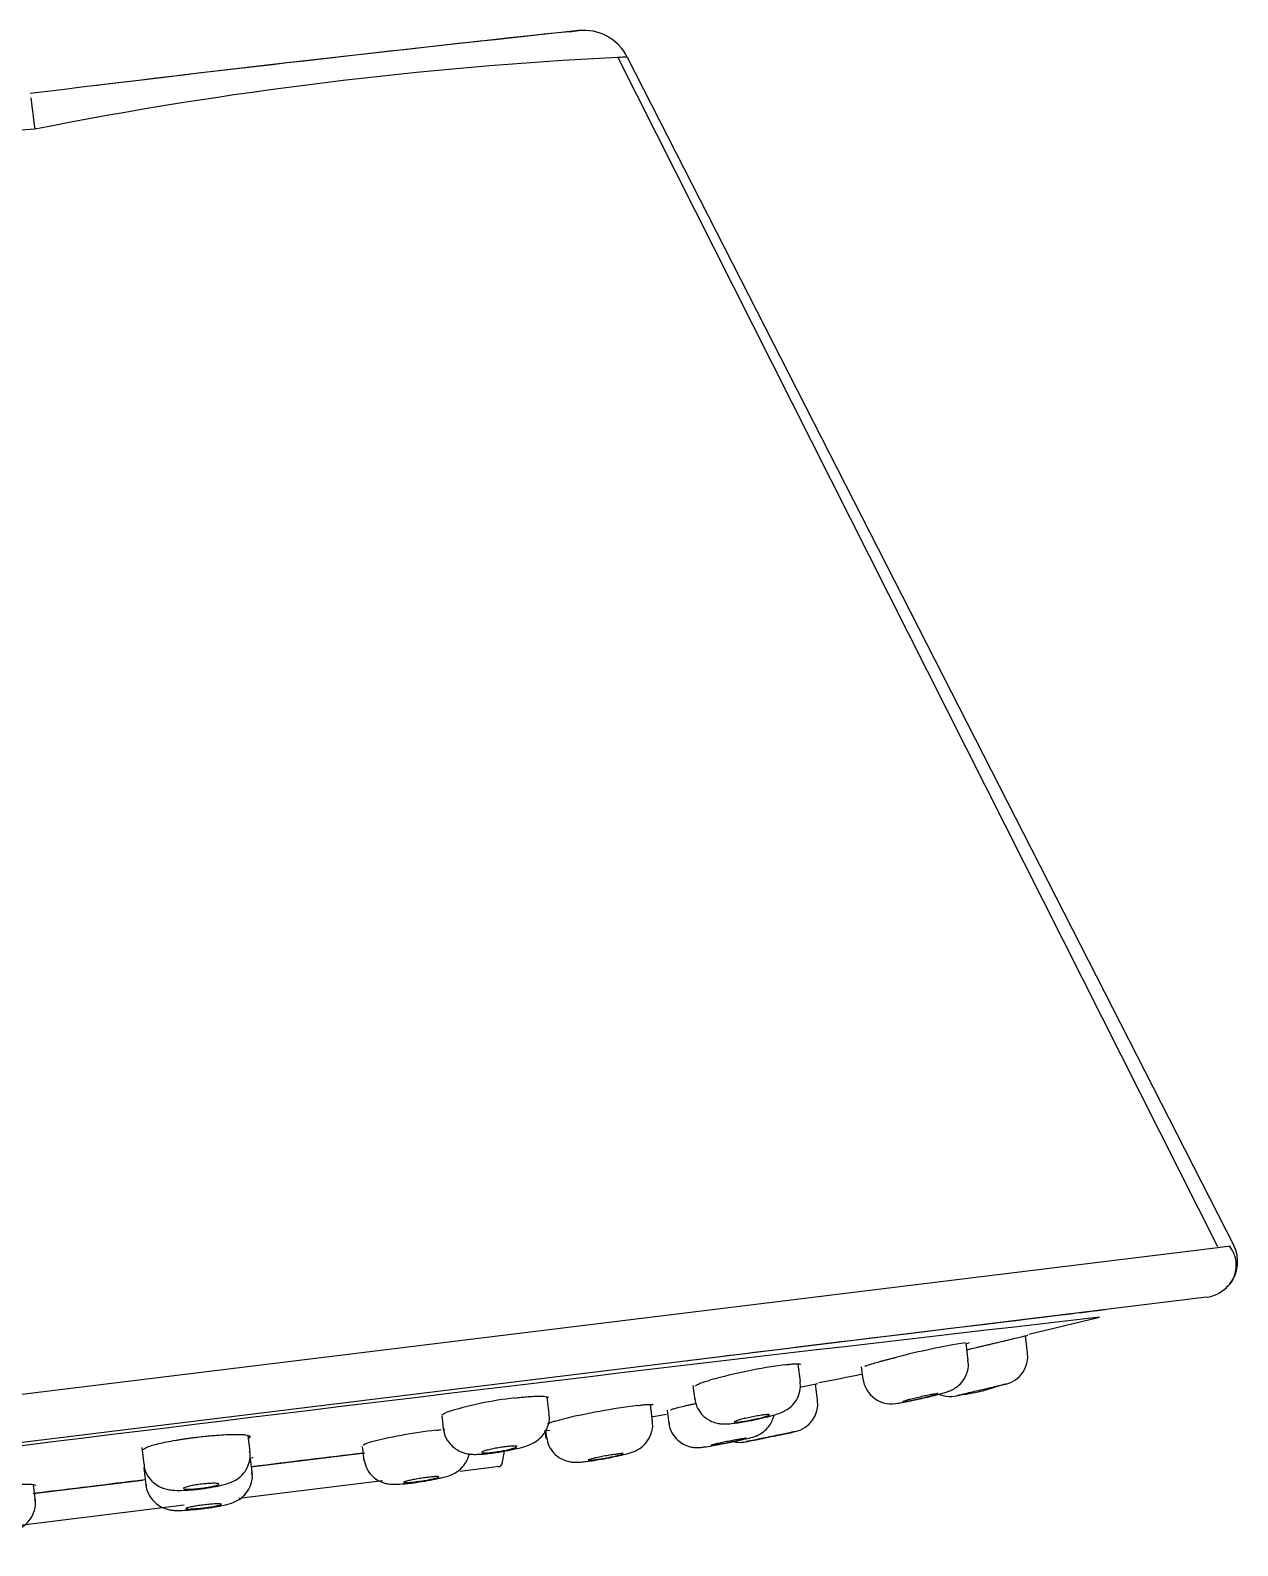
# Model space of a CAD drawing. Header units: millimetres. Extents: x 1617 to 5774, y 11446 to 13973.
# Drawn here: x 4851.03 to 4884.85, y 13813.33 to 13855.79 of the extents above; entities that cross this region are included whole.
import ezdxf

# ---------------------------------------------------------------- set-up
doc = ezdxf.new("R2010")
doc.units = ezdxf.units.MM
doc.layers.get('0').update_dxf_attribs({"color": 250})

# ---------------------------------------------------------------- blocks, each defined once
blk = doc.blocks.new('11')
at = {"linetype": 'Continuous'}
for p, q in [((4884.29, 13821.709), (4867.49, 13855.038)), ((4867.753, 13855.044), (4884.741, 13821.746)), ((4851.153, 13853.021), (4849.091, 13852.886)), ((4826.603, 13814.607), (4884.296, 13821.691)), ((4884.296, 13821.691), (4884.641, 13821.734)), ((4883.972, 13820.299), (4827.255, 13813.335)), ((4878.996, 13819.262), (4880.982, 13819.74)), ((4877.302, 13818.526), (4877.242, 13819.012)), ((4878.964, 13818.737), (4878.905, 13819.215)), ((4872.601, 13817.933), (4872.541, 13818.422)), ((4874.305, 13818.343), (4874.348, 13817.992)), ((4869.592, 13817.823), (4869.642, 13817.414)), ((4872.583, 13817.775), (4873.094, 13817.88)), ((4873.082, 13817.411), (4873.026, 13817.866)), ((4865.565, 13817.042), (4865.51, 13817.49)), ((4868.455, 13816.825), (4868.398, 13817.289)), ((4862.554, 13816.972), (4862.606, 13816.548)), ((4868.869, 13817.133), (4868.915, 13816.759)), ((4857.185, 13815.981), (4857.133, 13816.411)), ((4865.424, 13816.554), (4865.579, 13816.573)), ((4865.448, 13816.534), (4865.472, 13816.341)), ((4865.465, 13816.563), (4865.492, 13816.339)), ((4854.15, 13816.087), (4854.208, 13815.615)), ((4860.327, 13816.116), (4860.376, 13815.71)), ((4864.245, 13815.629), (4864.313, 13815.986)), ((4857.255, 13815.326), (4857.193, 13815.831)), ((4857.208, 13815.545), (4860.398, 13815.937)), ((4864.159, 13815.549), (4863.07, 13815.415)), ((4851.114, 13814.797), (4854.181, 13815.173)), ((4854.21, 13815.513), (4854.278, 13814.96)), ((4860.894, 13815.148), (4856.883, 13814.655)), ((4851.178, 13814.581), (4851.121, 13815.039)), ((4855.343, 13814.466), (4850.744, 13813.902))]:
    blk.add_line(p, q, dxfattribs=at)
for centre, radius, start, end in [((4972.888, 12861.596), 999.878, 96.114608, 97.000161), ((4964.608, 12930.923), 930.059, 96.078161, 96.902791), ((4208.123, 19152.752), 5337.712, 277.0812, 277.083895), ((4866.529, 13854.42), 1.373, 27.0294, 96.1148), ((4873.066, 13742.297), 112.872, 92.83072, 101.19456), ((4873.866, 13735.73), 119.47, 93.02182, 93.05937), ((4873.066, 13742.297), 112.872, 92.69818, 92.83072), ((4883.85, 13821.291), 1, 321.6102, 27.0201), ((4883.85, 13821.291), 1, 277.0095, 313.0658), ((5227.079, 10791.598), 3047.851, 96.520292, 97.480257), ((4881.005, 13796.301), 23.034, 99.4424, 104.3368), ((4873.393, 13829.312), 11.018, 290.4306, 290.9836), ((4878.17, 13818.639), 0.8, 283.5628, 7), ((4874.383, 13802.256), 16.299, 97.8055, 105.2914), ((4863.656, 13867.697), 50.685, 280.7628, 282.1574), ((4875.15, 13818.108), 0.801, 186.26, 284.4199), ((4876.63, 13821.83), 4.291, 276.7024, 289.9815), ((4831.668, 14011.406), 199.096, 283.48331, 283.56509), ((4865.608, 13807.949), 9.577, 96.0293, 107.8188), ((4870.975, 13795.173), 22.285, 97.5815, 103.0467), ((4872.288, 13817.313), 0.8, 281.8451, 7), ((4876.8, 13818.314), 0.8, 242.2289, 283.1558), ((4831.668, 14011.406), 199.096, 283.15655, 283.20124), ((4862.402, 13852.242), 35.806, 279.6875, 280.3699), ((4863.826, 13803.597), 13.051, 96.2728, 104.9018), ((4831.769, 14010.505), 198.196, 281.79104, 281.84698), ((4870.912, 13817.03), 0.8, 250.8235, 281.4374), ((4831.769, 14010.505), 198.196, 281.43802, 281.5084), ((4864.146, 13815.648), 0.1, 277, 349.0956)]:
    blk.add_arc(centre, radius, start, end, dxfattribs=at)
blk.add_ellipse((4851.209, 13852.563), major_axis=(-0.164, 1.339), ratio=0.000023, start_param=0.01547, end_param=1.221214, dxfattribs=at)
for points, knots in [([(4884.52, 13820.573), (4884.556, 13820.599), (4884.69, 13820.696), (4884.821, 13821.009), (4884.816, 13821.415), (4884.698, 13821.616), (4884.625, 13821.732)], [0, 0, 0, 0, 0.089365, 0.39532, 0.700547, 1, 1, 1, 1]), ([(4869.415, 13818.518), (4869.537, 13818.533), (4869.658, 13818.548), (4871.171, 13818.736), (4872.483, 13818.898), (4875.999, 13819.33), (4877.877, 13819.555), (4879.789, 13819.787), (4880.286, 13819.848), (4880.955, 13819.931), (4881.129, 13819.953), (4881.129, 13819.953)], [0.6820905, 0.6820905, 0.6820905, 0.6820905, 0.6875, 0.6875, 0.75, 0.75, 0.875, 0.875, 0.9375, 0.9375, 1, 1, 1, 1]), ([(4877.534, 13818.889), (4877.572, 13818.898), (4877.648, 13818.916), (4877.762, 13818.943), (4877.874, 13818.97), (4877.985, 13818.996), (4878.148, 13819.035), (4878.354, 13819.084), (4878.577, 13819.137), (4878.761, 13819.181), (4878.882, 13819.209), (4878.944, 13819.224), (4878.967, 13819.23), (4878.973, 13819.231)], [0, 0, 0, 0, 0.0497646, 0.0993484, 0.1490629, 0.1992168, 0.2501109, 0.375794, 0.4995231, 0.6236672, 0.7496056, 0.8341461, 0.8750035, 0.8750035, 0.8750035, 0.8750035]), ([(4874.402, 13818.351), (4874.402, 13818.351), (4874.402, 13818.355), (4874.419, 13818.367), (4874.502, 13818.399), (4874.637, 13818.441), (4874.785, 13818.483), (4874.912, 13818.518), (4875.002, 13818.542), (4875.097, 13818.566), (4875.196, 13818.592), (4875.266, 13818.609), (4875.301, 13818.618)], [0.2493969, 0.2493969, 0.2493969, 0.2493969, 0.2498265, 0.3757108, 0.499811, 0.623702, 0.7495499, 0.8005208, 0.8507464, 0.9005282, 0.9501755, 1, 1, 1, 1]), ([(4875.322, 13817.328), (4875.346, 13817.331), (4875.431, 13817.342), (4875.612, 13817.378), (4875.89, 13817.436), (4876.168, 13817.5), (4876.428, 13817.565), (4876.614, 13817.616), (4876.729, 13817.652), (4876.843, 13817.697), (4876.983, 13817.776), (4877.144, 13817.923), (4877.27, 13818.144), (4877.324, 13818.374), (4877.298, 13818.49), (4877.29, 13818.525)], [0, 0, 0, 0, 0.03662, 0.146588, 0.241637, 0.338503, 0.433252, 0.53343, 0.602467, 0.648393, 0.70573, 0.773154, 0.870775, 0.966452, 1, 1, 1, 1]), ([(4877.249, 13818.821), (4877.28, 13818.829), (4877.375, 13818.851), (4877.471, 13818.874), (4877.534, 13818.889)], [0.8749075, 0.8749075, 0.8749075, 0.8749075, 0.9171953, 1, 1, 1, 1]), ([(4872.169, 13818.404), (4872.213, 13818.409), (4872.301, 13818.42), (4872.409, 13818.428), (4872.51, 13818.432), (4872.589, 13818.428), (4872.61, 13818.416), (4872.611, 13818.409)], [0, 0, 0, 0, 0.0414094, 0.0828637, 0.1250999, 0.1881349, 0.2498572, 0.2498572, 0.2498572, 0.2498572]), ([(4869.663, 13817.806), (4869.663, 13817.807), (4869.662, 13817.814), (4869.679, 13817.834), (4869.746, 13817.866), (4869.818, 13817.893), (4869.873, 13817.913), (4869.936, 13817.934), (4870.006, 13817.955), (4870.058, 13817.971), (4870.084, 13817.978)], [0.4989722, 0.4989722, 0.4989722, 0.4989722, 0.4998104, 0.6236993, 0.7495477, 0.8005158, 0.8507405, 0.9005229, 0.9501722, 1, 1, 1, 1]), ([(4870.812, 13816.776), (4870.857, 13816.782), (4870.973, 13816.797), (4871.237, 13816.846), (4871.546, 13816.913), (4871.854, 13816.992), (4872.035, 13817.048), (4872.232, 13817.147), (4872.394, 13817.276), (4872.532, 13817.468), (4872.614, 13817.707), (4872.599, 13817.856), (4872.59, 13817.931)], [0, 0, 0, 0, 0.057852, 0.174919, 0.29994, 0.420747, 0.577099, 0.64731, 0.722837, 0.817287, 0.920887, 1, 1, 1, 1]), ([(4878.358, 13817.861), (4878.358, 13817.861), (4878.343, 13817.858), (4878.317, 13817.852), (4878.291, 13817.845), (4878.254, 13817.837), (4878.206, 13817.825), (4878.157, 13817.813), (4878.094, 13817.799), (4878.026, 13817.782), (4877.963, 13817.767), (4877.894, 13817.751), (4877.823, 13817.734), (4877.744, 13817.715), (4877.659, 13817.695), (4877.578, 13817.676), (4877.506, 13817.659), (4877.434, 13817.642), (4877.367, 13817.626), (4877.295, 13817.609), (4877.227, 13817.593), (4877.171, 13817.579), (4877.119, 13817.567), (4877.077, 13817.557), (4877.045, 13817.55), (4877.013, 13817.542), (4876.992, 13817.537), (4876.985, 13817.535), (4876.983, 13817.535), (4876.982, 13817.535), (4876.982, 13817.535)], [0, 0, 0, 0, 0.107515, 0.107515, 0.107515, 0.21462, 0.21462, 0.21462, 0.326175, 0.326175, 0.326175, 0.428233, 0.428233, 0.428233, 0.543067, 0.543067, 0.543067, 0.645911, 0.645911, 0.645911, 0.758966, 0.758966, 0.758966, 0.86467, 0.86467, 0.86467, 0.971604, 0.971604, 0.971604, 1, 1, 1, 1]), ([(4864.602, 13817.472), (4864.661, 13817.479), (4864.779, 13817.493), (4864.941, 13817.509), (4865.114, 13817.522), (4865.283, 13817.528), (4865.424, 13817.525), (4865.511, 13817.51), (4865.531, 13817.493), (4865.532, 13817.482)], [0, 0, 0, 0, 0.0414157, 0.0828756, 0.1251163, 0.1881441, 0.2502765, 0.3123126, 0.3751095, 0.3751095, 0.3751095, 0.3751095]), ([(4868.035, 13817.263), (4868.079, 13817.269), (4868.167, 13817.279), (4868.274, 13817.289), (4868.375, 13817.295), (4868.454, 13817.295), (4868.475, 13817.287), (4868.475, 13817.281)], [0, 0, 0, 0, 0.0413849, 0.082811, 0.1250096, 0.1879694, 0.2497828, 0.2497828, 0.2497828, 0.2497828]), ([(4868.966, 13817.139), (4868.966, 13817.139), (4868.966, 13817.143), (4868.983, 13817.152), (4869.066, 13817.178), (4869.202, 13817.214), (4869.351, 13817.249), (4869.479, 13817.279), (4869.57, 13817.299), (4869.633, 13817.313), (4869.666, 13817.32)], [0.249718, 0.249718, 0.249718, 0.249718, 0.249947, 0.3758329, 0.4998732, 0.6238216, 0.749668, 0.8006246, 0.8508293, 0.9005854, 0.9005854, 0.9005854, 0.9005854]), ([(4869.646, 13817.459), (4869.658, 13817.379), (4869.682, 13817.229), (4869.815, 13817.026), (4869.981, 13816.883), (4870.146, 13816.799), (4870.297, 13816.758), (4870.423, 13816.745), (4870.559, 13816.746), (4870.674, 13816.755), (4870.776, 13816.77), (4870.804, 13816.775)], [0, 0, 0, 0, 0.131779, 0.285516, 0.411924, 0.521125, 0.615427, 0.69608, 0.779315, 0.946981, 1, 1, 1, 1]), ([(4875.617, 13817.418), (4875.656, 13817.429), (4875.702, 13817.441), (4875.752, 13817.453), (4875.802, 13817.465), (4875.856, 13817.479), (4875.911, 13817.491), (4875.966, 13817.504), (4876.023, 13817.517), (4876.076, 13817.529), (4876.13, 13817.54), (4876.182, 13817.551), (4876.229, 13817.56), (4876.275, 13817.57), (4876.316, 13817.578), (4876.35, 13817.583), (4876.384, 13817.589), (4876.41, 13817.593), (4876.428, 13817.595), (4876.445, 13817.596), (4876.454, 13817.596), (4876.453, 13817.593), (4876.452, 13817.591), (4876.442, 13817.586), (4876.424, 13817.579), (4876.405, 13817.573), (4876.378, 13817.564), (4876.343, 13817.555), (4876.309, 13817.545), (4876.266, 13817.534), (4876.22, 13817.522), (4876.173, 13817.51), (4876.12, 13817.497), (4876.066, 13817.484), (4876.012, 13817.471), (4875.956, 13817.458), (4875.901, 13817.446), (4875.846, 13817.434), (4875.792, 13817.422), (4875.742, 13817.412), (4875.693, 13817.402), (4875.648, 13817.393), (4875.61, 13817.386), (4875.572, 13817.379), (4875.54, 13817.374), (4875.517, 13817.371), (4875.495, 13817.368), (4875.48, 13817.367), (4875.475, 13817.368), (4875.47, 13817.369), (4875.474, 13817.373), (4875.487, 13817.378), (4875.5, 13817.384), (4875.523, 13817.391), (4875.553, 13817.4), (4875.571, 13817.405), (4875.593, 13817.411), (4875.617, 13817.418)], [0, 0, 0, 0, 0.05417, 0.05417, 0.05417, 0.108337, 0.108337, 0.108337, 0.162528, 0.162528, 0.162528, 0.216546, 0.216546, 0.216546, 0.270252, 0.270252, 0.270252, 0.323646, 0.323646, 0.323646, 0.376867, 0.376867, 0.376867, 0.430127, 0.430127, 0.430127, 0.483617, 0.483617, 0.483617, 0.537432, 0.537432, 0.537432, 0.591526, 0.591526, 0.591526, 0.645728, 0.645728, 0.645728, 0.699819, 0.699819, 0.699819, 0.753629, 0.753629, 0.753629, 0.807111, 0.807111, 0.807111, 0.860366, 0.860366, 0.860366, 0.91359, 0.91359, 0.91359, 0.966992, 0.966992, 0.966992, 1, 1, 1, 1]), ([(4862.574, 13816.988), (4862.574, 13816.988), (4862.573, 13816.993), (4862.575, 13817.001), (4862.587, 13817.016), (4862.608, 13817.031), (4862.637, 13817.048), (4862.664, 13817.06), (4862.678, 13817.066)], [0.7491171, 0.7491171, 0.7491171, 0.7491171, 0.7495482, 0.8005155, 0.8507396, 0.9005218, 0.9501714, 1, 1, 1, 1]), ([(4863.921, 13815.926), (4863.924, 13815.926), (4864.014, 13815.934), (4864.259, 13815.974), (4864.581, 13816.035), (4864.848, 13816.104), (4865.041, 13816.168), (4865.237, 13816.276), (4865.409, 13816.437), (4865.534, 13816.664), (4865.587, 13816.886), (4865.561, 13817.005), (4865.553, 13817.041)], [0, 0, 0, 0, 0.004325, 0.138416, 0.27857, 0.421042, 0.545436, 0.633215, 0.733007, 0.839336, 0.95846, 1, 1, 1, 1]), ([(4865.519, 13816.743), (4865.519, 13816.743), (4865.518, 13816.749), (4865.536, 13816.764), (4865.604, 13816.789), (4865.676, 13816.812), (4865.732, 13816.828), (4865.795, 13816.845), (4865.865, 13816.864), (4865.918, 13816.876), (4865.944, 13816.883)], [0.499427, 0.499427, 0.499427, 0.499427, 0.4998729, 0.6238203, 0.7496671, 0.8006217, 0.8508257, 0.9005821, 0.9502022, 1, 1, 1, 1]), ([(4866.587, 13815.693), (4866.67, 13815.703), (4866.814, 13815.723), (4867.108, 13815.773), (4867.4, 13815.829), (4867.682, 13815.892), (4867.839, 13815.932), (4868.003, 13815.997), (4868.155, 13816.088), (4868.313, 13816.242), (4868.432, 13816.471), (4868.479, 13816.692), (4868.452, 13816.8), (4868.445, 13816.825)], [0, 0, 0, 0, 0.104724, 0.209701, 0.321647, 0.433425, 0.568406, 0.626505, 0.688551, 0.768296, 0.869522, 0.974139, 1, 1, 1, 1]), ([(4869.848, 13816.095), (4869.87, 13816.097), (4869.956, 13816.104), (4870.116, 13816.134), (4870.39, 13816.184), (4870.66, 13816.238), (4870.918, 13816.292), (4871.15, 13816.346), (4871.261, 13816.371), (4871.41, 13816.427), (4871.545, 13816.501), (4871.715, 13816.649), (4871.817, 13816.833), (4871.859, 13816.972), (4871.867, 13817.006)], [0, 0, 0, 0, 0.0319871, 0.1437971, 0.2336975, 0.3254242, 0.4136382, 0.506524, 0.6223604, 0.6575033, 0.7058842, 0.776502, 0.8814725, 0.9152517, 0.9152517, 0.9152517, 0.9152517]), ([(4870.891, 13816.859), (4870.93, 13816.87), (4870.976, 13816.882), (4871.026, 13816.894), (4871.075, 13816.906), (4871.13, 13816.919), (4871.185, 13816.93), (4871.24, 13816.942), (4871.297, 13816.953), (4871.351, 13816.963), (4871.404, 13816.973), (4871.457, 13816.982), (4871.503, 13816.989), (4871.55, 13816.996), (4871.592, 13817.002), (4871.626, 13817.005), (4871.66, 13817.009), (4871.687, 13817.01), (4871.705, 13817.01), (4871.723, 13817.009), (4871.733, 13817.006), (4871.733, 13817.002), (4871.733, 13816.998), (4871.724, 13816.991), (4871.706, 13816.983), (4871.688, 13816.975), (4871.66, 13816.966), (4871.626, 13816.955), (4871.592, 13816.945), (4871.55, 13816.933), (4871.503, 13816.921), (4871.456, 13816.909), (4871.403, 13816.897), (4871.349, 13816.885), (4871.295, 13816.873), (4871.238, 13816.861), (4871.183, 13816.851), (4871.129, 13816.84), (4871.074, 13816.83), (4871.025, 13816.822), (4870.975, 13816.814), (4870.93, 13816.807), (4870.891, 13816.803), (4870.853, 13816.798), (4870.82, 13816.795), (4870.797, 13816.795), (4870.774, 13816.794), (4870.759, 13816.795), (4870.753, 13816.799), (4870.747, 13816.802), (4870.75, 13816.807), (4870.763, 13816.814), (4870.775, 13816.821), (4870.797, 13816.83), (4870.827, 13816.839), (4870.845, 13816.845), (4870.867, 13816.852), (4870.891, 13816.859)], [0, 0, 0, 0, 0.054125, 0.054125, 0.054125, 0.108258, 0.108258, 0.108258, 0.162241, 0.162241, 0.162241, 0.215902, 0.215902, 0.215902, 0.269261, 0.269261, 0.269261, 0.322473, 0.322473, 0.322473, 0.375753, 0.375753, 0.375753, 0.429284, 0.429284, 0.429284, 0.483144, 0.483144, 0.483144, 0.537266, 0.537266, 0.537266, 0.591469, 0.591469, 0.591469, 0.645532, 0.645532, 0.645532, 0.699297, 0.699297, 0.699297, 0.75274, 0.75274, 0.75274, 0.805976, 0.805976, 0.805976, 0.859211, 0.859211, 0.859211, 0.91265, 0.91265, 0.91265, 0.966407, 0.966407, 0.966407, 1, 1, 1, 1]), ([(4854.208, 13816.024), (4854.21, 13816.031), (4854.213, 13816.046), (4854.25, 13816.073), (4854.321, 13816.106), (4854.439, 13816.147), (4854.621, 13816.195), (4854.845, 13816.243), (4855.053, 13816.281), (4855.218, 13816.308), (4855.331, 13816.326), (4855.445, 13816.343), (4855.56, 13816.358), (4855.638, 13816.368), (4855.677, 13816.373)], [0, 0, 0, 0, 0.08288, 0.165822, 0.250254, 0.376108, 0.499923, 0.624044, 0.749874, 0.800822, 0.850995, 0.900703, 0.950264, 1, 1, 1, 1]), ([(4855.677, 13816.373), (4855.741, 13816.381), (4855.871, 13816.396), (4856.063, 13816.415), (4856.281, 13816.433), (4856.515, 13816.448), (4856.744, 13816.455), (4856.932, 13816.453), (4857.118, 13816.437), (4857.206, 13816.403), (4857.177, 13816.365), (4857.157, 13816.351)], [0, 0, 0, 0, 0.0414096, 0.0828651, 0.1251025, 0.1881379, 0.2502775, 0.3123146, 0.3753323, 0.499971, 0.565803, 0.565803, 0.565803, 0.565803]), ([(4862.611, 13816.619), (4862.613, 13816.57), (4862.621, 13816.439), (4862.733, 13816.239), (4862.897, 13816.071), (4863.07, 13815.969), (4863.236, 13815.916), (4863.396, 13815.894), (4863.596, 13815.893), (4863.804, 13815.908), (4863.969, 13815.932), (4864.001, 13815.937)], [0, 0, 0, 0, 0.069446, 0.215157, 0.333776, 0.436282, 0.528402, 0.61598, 0.725825, 0.954833, 1, 1, 1, 1]), ([(4865.493, 13816.379), (4865.509, 13816.288), (4865.54, 13816.133), (4865.681, 13815.932), (4865.844, 13815.797), (4866.004, 13815.719), (4866.147, 13815.682), (4866.26, 13815.671), (4866.358, 13815.671), (4866.45, 13815.676), (4866.546, 13815.689), (4866.604, 13815.698)], [0, 0, 0, 0, 0.154764, 0.309417, 0.435763, 0.545041, 0.637384, 0.711825, 0.778134, 0.884666, 1, 1, 1, 1]), ([(4868.922, 13816.79), (4868.923, 13816.757), (4868.925, 13816.637), (4869.026, 13816.441), (4869.186, 13816.264), (4869.354, 13816.159), (4869.51, 13816.104), (4869.64, 13816.084), (4869.735, 13816.083), (4869.801, 13816.087), (4869.833, 13816.091), (4869.855, 13816.093)], [0, 0, 0, 0, 0.063883, 0.275194, 0.441851, 0.58163, 0.70003, 0.797314, 0.869214, 0.925854, 1, 1, 1, 1]), ([(4872.452, 13816.53), (4872.452, 13816.53), (4872.437, 13816.527), (4872.411, 13816.522), (4872.385, 13816.516), (4872.347, 13816.508), (4872.299, 13816.498), (4872.25, 13816.488), (4872.187, 13816.475), (4872.118, 13816.461), (4872.055, 13816.448), (4871.985, 13816.434), (4871.913, 13816.419), (4871.834, 13816.403), (4871.749, 13816.385), (4871.668, 13816.368), (4871.595, 13816.353), (4871.524, 13816.339), (4871.457, 13816.325), (4871.385, 13816.31), (4871.317, 13816.296), (4871.261, 13816.285), (4871.209, 13816.274), (4871.166, 13816.265), (4871.135, 13816.259), (4871.103, 13816.252), (4871.082, 13816.248), (4871.074, 13816.246), (4871.072, 13816.246), (4871.071, 13816.246), (4871.071, 13816.246)], [0, 0, 0, 0, 0.107919, 0.107919, 0.107919, 0.215436, 0.215436, 0.215436, 0.327207, 0.327207, 0.327207, 0.42927, 0.42927, 0.42927, 0.543759, 0.543759, 0.543759, 0.646117, 0.646117, 0.646117, 0.758824, 0.758824, 0.758824, 0.86434, 0.86434, 0.86434, 0.971441, 0.971441, 0.971441, 1, 1, 1, 1]), ([(4871.445, 13816.322), (4871.485, 13816.33), (4871.531, 13816.339), (4871.581, 13816.35), (4871.63, 13816.36), (4871.685, 13816.371), (4871.739, 13816.382), (4871.794, 13816.394), (4871.851, 13816.405), (4871.905, 13816.416), (4871.958, 13816.428), (4872.01, 13816.438), (4872.057, 13816.448), (4872.103, 13816.457), (4872.145, 13816.466), (4872.179, 13816.473), (4872.213, 13816.48), (4872.24, 13816.486), (4872.257, 13816.489), (4872.266, 13816.491), (4872.272, 13816.492), (4872.276, 13816.493)], [0, 0, 0, 0, 0.0538313, 0.0538313, 0.0538313, 0.1076554, 0.1076554, 0.1076554, 0.1615802, 0.1615802, 0.1615802, 0.2155494, 0.2155494, 0.2155494, 0.2694465, 0.2694465, 0.2694465, 0.3231864, 0.3231864, 0.3231864, 0.3485783, 0.3485783, 0.3485783, 0.3485783]), ([(4855.802, 13814.927), (4855.813, 13814.928), (4855.928, 13814.94), (4856.178, 13814.981), (4856.444, 13815.037), (4856.639, 13815.099), (4856.834, 13815.197), (4857.019, 13815.36), (4857.152, 13815.592), (4857.208, 13815.821), (4857.182, 13815.942), (4857.173, 13815.98)], [0, 0, 0, 0, 0.014578, 0.172775, 0.341679, 0.469259, 0.572798, 0.691827, 0.814698, 0.951214, 1, 1, 1, 1]), ([(4860.364, 13816.149), (4860.364, 13816.149), (4860.363, 13816.152), (4860.365, 13816.159), (4860.378, 13816.169), (4860.399, 13816.181), (4860.429, 13816.195), (4860.456, 13816.204), (4860.47, 13816.209)], [0.7494381, 0.7494381, 0.7494381, 0.7494381, 0.7496675, 0.8006215, 0.8508252, 0.9005814, 0.9502018, 1, 1, 1, 1]), ([(4863.813, 13816.007), (4863.851, 13816.018), (4863.897, 13816.029), (4863.947, 13816.04), (4863.996, 13816.051), (4864.051, 13816.062), (4864.106, 13816.071), (4864.161, 13816.081), (4864.218, 13816.09), (4864.272, 13816.098), (4864.326, 13816.106), (4864.378, 13816.112), (4864.425, 13816.117), (4864.472, 13816.122), (4864.514, 13816.125), (4864.549, 13816.126), (4864.584, 13816.127), (4864.612, 13816.127), (4864.631, 13816.125), (4864.65, 13816.122), (4864.66, 13816.118), (4864.661, 13816.112), (4864.662, 13816.107), (4864.653, 13816.099), (4864.635, 13816.091), (4864.618, 13816.083), (4864.591, 13816.073), (4864.557, 13816.063), (4864.523, 13816.052), (4864.48, 13816.041), (4864.433, 13816.03), (4864.387, 13816.019), (4864.334, 13816.008), (4864.28, 13815.998), (4864.226, 13815.988), (4864.169, 13815.978), (4864.114, 13815.97), (4864.059, 13815.961), (4864.005, 13815.954), (4863.955, 13815.948), (4863.905, 13815.942), (4863.859, 13815.938), (4863.82, 13815.936), (4863.781, 13815.933), (4863.748, 13815.933), (4863.724, 13815.934), (4863.7, 13815.935), (4863.684, 13815.938), (4863.677, 13815.943), (4863.671, 13815.947), (4863.673, 13815.954), (4863.685, 13815.961), (4863.697, 13815.969), (4863.719, 13815.978), (4863.748, 13815.988), (4863.767, 13815.994), (4863.788, 13816.001), (4863.813, 13816.007)], [0, 0, 0, 0, 0.053839, 0.053839, 0.053839, 0.107694, 0.107694, 0.107694, 0.161312, 0.161312, 0.161312, 0.214644, 0.214644, 0.214644, 0.267856, 0.267856, 0.267856, 0.321162, 0.321162, 0.321162, 0.374736, 0.374736, 0.374736, 0.428635, 0.428635, 0.428635, 0.482778, 0.482778, 0.482778, 0.536972, 0.536972, 0.536972, 0.591002, 0.591002, 0.591002, 0.644724, 0.644724, 0.644724, 0.698133, 0.698133, 0.698133, 0.751359, 0.751359, 0.751359, 0.804614, 0.804614, 0.804614, 0.858091, 0.858091, 0.858091, 0.911891, 0.911891, 0.911891, 0.965974, 0.965974, 0.965974, 1, 1, 1, 1]), ([(4870.242, 13816.187), (4870.281, 13816.196), (4870.327, 13816.206), (4870.377, 13816.217), (4870.427, 13816.228), (4870.481, 13816.239), (4870.536, 13816.25), (4870.591, 13816.261), (4870.648, 13816.273), (4870.702, 13816.283), (4870.755, 13816.293), (4870.808, 13816.303), (4870.854, 13816.311), (4870.901, 13816.32), (4870.943, 13816.327), (4870.977, 13816.332), (4871.011, 13816.338), (4871.038, 13816.342), (4871.056, 13816.343), (4871.073, 13816.345), (4871.082, 13816.345), (4871.082, 13816.343), (4871.082, 13816.342), (4871.072, 13816.338), (4871.053, 13816.333), (4871.035, 13816.327), (4871.007, 13816.32), (4870.973, 13816.312), (4870.938, 13816.304), (4870.896, 13816.294), (4870.849, 13816.284), (4870.802, 13816.273), (4870.75, 13816.262), (4870.696, 13816.251), (4870.642, 13816.24), (4870.585, 13816.228), (4870.53, 13816.218), (4870.475, 13816.207), (4870.421, 13816.197), (4870.372, 13816.188), (4870.322, 13816.178), (4870.276, 13816.17), (4870.238, 13816.164), (4870.2, 13816.158), (4870.168, 13816.153), (4870.144, 13816.15), (4870.121, 13816.147), (4870.106, 13816.145), (4870.101, 13816.146), (4870.096, 13816.147), (4870.1, 13816.149), (4870.113, 13816.154), (4870.125, 13816.158), (4870.148, 13816.164), (4870.178, 13816.171), (4870.196, 13816.176), (4870.218, 13816.181), (4870.242, 13816.187)], [0, 0, 0, 0, 0.053953, 0.053953, 0.053953, 0.107904, 0.107904, 0.107904, 0.161869, 0.161869, 0.161869, 0.215745, 0.215745, 0.215745, 0.269454, 0.269454, 0.269454, 0.322996, 0.322996, 0.322996, 0.376443, 0.376443, 0.376443, 0.429906, 0.429906, 0.429906, 0.483492, 0.483492, 0.483492, 0.537251, 0.537251, 0.537251, 0.591161, 0.591161, 0.591161, 0.645132, 0.645132, 0.645132, 0.699046, 0.699046, 0.699046, 0.752812, 0.752812, 0.752812, 0.806401, 0.806401, 0.806401, 0.859866, 0.859866, 0.859866, 0.913312, 0.913312, 0.913312, 0.96685, 0.96685, 0.96685, 1, 1, 1, 1]), ([(4871.307, 13816.293), (4871.309, 13816.294), (4871.312, 13816.294), (4871.315, 13816.295), (4871.328, 13816.298), (4871.351, 13816.302), (4871.381, 13816.309), (4871.4, 13816.312), (4871.421, 13816.317), (4871.445, 13816.322)], [0.90072227, 0.90072227, 0.90072227, 0.90072227, 0.91363099, 0.91363099, 0.91363099, 0.96707178, 0.96707178, 0.96707178, 1, 1, 1, 1]), ([(4854.217, 13815.618), (4854.216, 13815.595), (4854.215, 13815.484), (4854.308, 13815.291), (4854.461, 13815.106), (4854.627, 13814.994), (4854.782, 13814.93), (4854.929, 13814.898), (4855.128, 13814.878), (4855.387, 13814.886), (4855.688, 13814.91), (4855.82, 13814.93), (4855.858, 13814.936)], [0, 0, 0, 0, 0.027612, 0.162033, 0.269726, 0.360204, 0.435151, 0.509394, 0.597697, 0.805064, 0.949986, 1, 1, 1, 1]), ([(4857.257, 13815.814), (4857.258, 13815.806), (4857.249, 13815.797), (4857.231, 13815.787), (4857.23, 13815.787)], [0.49997132, 0.49997132, 0.49997132, 0.49997132, 0.5620377, 0.56249835, 0.56249835, 0.56249835, 0.56249835]), ([(4860.376, 13815.768), (4860.395, 13815.667), (4860.429, 13815.504), (4860.581, 13815.301), (4860.747, 13815.172), (4860.91, 13815.098), (4861.055, 13815.064), (4861.186, 13815.053), (4861.351, 13815.055), (4861.532, 13815.069), (4861.695, 13815.091), (4861.739, 13815.098)], [0, 0, 0, 0, 0.146181, 0.275435, 0.383516, 0.47688, 0.558151, 0.631366, 0.726995, 0.935035, 1, 1, 1, 1]), ([(4861.691, 13815.09), (4861.694, 13815.09), (4861.778, 13815.099), (4862.008, 13815.134), (4862.313, 13815.185), (4862.609, 13815.251), (4862.812, 13815.301), (4863.058, 13815.449), (4863.22, 13815.625), (4863.292, 13815.786), (4863.321, 13815.885), (4863.324, 13815.896)], [0, 0, 0, 0, 0.0038678, 0.1300508, 0.2608485, 0.3937596, 0.5744544, 0.661751, 0.7593499, 0.8678979, 0.8821998, 0.8821998, 0.8821998, 0.8821998]), ([(4866.795, 13815.779), (4866.834, 13815.788), (4866.88, 13815.798), (4866.929, 13815.809), (4866.979, 13815.819), (4867.034, 13815.83), (4867.089, 13815.84), (4867.144, 13815.851), (4867.201, 13815.861), (4867.254, 13815.87), (4867.308, 13815.879), (4867.361, 13815.887), (4867.408, 13815.894), (4867.454, 13815.901), (4867.496, 13815.906), (4867.531, 13815.91), (4867.565, 13815.914), (4867.592, 13815.916), (4867.611, 13815.916), (4867.629, 13815.916), (4867.638, 13815.915), (4867.639, 13815.911), (4867.639, 13815.908), (4867.629, 13815.903), (4867.611, 13815.897), (4867.593, 13815.89), (4867.566, 13815.882), (4867.531, 13815.874), (4867.497, 13815.865), (4867.454, 13815.855), (4867.408, 13815.845), (4867.361, 13815.834), (4867.308, 13815.824), (4867.254, 13815.813), (4867.2, 13815.803), (4867.143, 13815.792), (4867.088, 13815.782), (4867.033, 13815.773), (4866.979, 13815.764), (4866.929, 13815.756), (4866.88, 13815.749), (4866.834, 13815.742), (4866.795, 13815.738), (4866.756, 13815.733), (4866.724, 13815.73), (4866.701, 13815.729), (4866.677, 13815.727), (4866.662, 13815.728), (4866.656, 13815.73), (4866.65, 13815.732), (4866.653, 13815.736), (4866.666, 13815.741), (4866.679, 13815.747), (4866.701, 13815.754), (4866.73, 13815.762), (4866.749, 13815.767), (4866.771, 13815.773), (4866.795, 13815.779)], [0, 0, 0, 0, 0.053929, 0.053929, 0.053929, 0.107863, 0.107863, 0.107863, 0.161718, 0.161718, 0.161718, 0.215402, 0.215402, 0.215402, 0.268924, 0.268924, 0.268924, 0.322365, 0.322365, 0.322365, 0.37584, 0.37584, 0.37584, 0.42945, 0.42945, 0.42945, 0.483235, 0.483235, 0.483235, 0.537162, 0.537162, 0.537162, 0.591132, 0.591132, 0.591132, 0.64503, 0.64503, 0.64503, 0.698769, 0.698769, 0.698769, 0.752336, 0.752336, 0.752336, 0.805791, 0.805791, 0.805791, 0.859243, 0.859243, 0.859243, 0.912803, 0.912803, 0.912803, 0.966533, 0.966533, 0.966533, 1, 1, 1, 1]), ([(4855.86, 13814.374), (4855.868, 13814.374), (4855.973, 13814.386), (4856.204, 13814.421), (4856.49, 13814.475), (4856.676, 13814.52), (4856.892, 13814.628), (4857.059, 13814.769), (4857.196, 13814.979), (4857.264, 13815.215), (4857.242, 13815.351), (4857.232, 13815.405)], [0, 0, 0, 0, 0.011253, 0.158278, 0.31205, 0.492507, 0.579407, 0.676809, 0.797015, 0.929744, 1, 1, 1, 1]), ([(4861.629, 13815.158), (4861.668, 13815.167), (4861.714, 13815.177), (4861.763, 13815.186), (4861.813, 13815.196), (4861.868, 13815.205), (4861.923, 13815.214), (4861.978, 13815.223), (4862.034, 13815.232), (4862.089, 13815.239), (4862.142, 13815.247), (4862.195, 13815.253), (4862.242, 13815.258), (4862.289, 13815.263), (4862.332, 13815.267), (4862.366, 13815.269), (4862.401, 13815.271), (4862.429, 13815.272), (4862.448, 13815.271), (4862.466, 13815.269), (4862.476, 13815.267), (4862.477, 13815.263), (4862.477, 13815.258), (4862.468, 13815.253), (4862.451, 13815.246), (4862.433, 13815.239), (4862.405, 13815.231), (4862.371, 13815.222), (4862.337, 13815.214), (4862.294, 13815.204), (4862.247, 13815.195), (4862.201, 13815.185), (4862.148, 13815.175), (4862.094, 13815.166), (4862.04, 13815.157), (4861.983, 13815.148), (4861.928, 13815.14), (4861.873, 13815.132), (4861.818, 13815.125), (4861.769, 13815.119), (4861.719, 13815.113), (4861.673, 13815.108), (4861.633, 13815.105), (4861.594, 13815.102), (4861.562, 13815.101), (4861.538, 13815.101), (4861.514, 13815.101), (4861.498, 13815.103), (4861.491, 13815.106), (4861.485, 13815.109), (4861.488, 13815.114), (4861.5, 13815.12), (4861.513, 13815.126), (4861.535, 13815.133), (4861.564, 13815.142), (4861.583, 13815.147), (4861.605, 13815.152), (4861.629, 13815.158)], [0, 0, 0, 0, 0.053776, 0.053776, 0.053776, 0.107561, 0.107561, 0.107561, 0.161219, 0.161219, 0.161219, 0.214724, 0.214724, 0.214724, 0.268164, 0.268164, 0.268164, 0.321655, 0.321655, 0.321655, 0.375289, 0.375289, 0.375289, 0.429099, 0.429099, 0.429099, 0.483038, 0.483038, 0.483038, 0.537004, 0.537004, 0.537004, 0.590882, 0.590882, 0.590882, 0.644596, 0.644596, 0.644596, 0.698142, 0.698142, 0.698142, 0.75159, 0.75159, 0.75159, 0.805053, 0.805053, 0.805053, 0.858636, 0.858636, 0.858636, 0.912392, 0.912392, 0.912392, 0.9663, 0.9663, 0.9663, 1, 1, 1, 1]), ([(4849.106, 13814.937), (4849.166, 13814.944), (4849.288, 13814.959), (4849.481, 13814.979), (4849.71, 13815.001), (4849.972, 13815.023), (4850.254, 13815.042), (4850.515, 13815.055), (4850.743, 13815.062), (4850.934, 13815.062), (4851.075, 13815.055), (4851.163, 13815.042), (4851.182, 13815.029), (4851.183, 13815.022), (4851.183, 13815.022)], [0, 0, 0, 0, 0.0413822, 0.0828081, 0.1250085, 0.1879682, 0.2500063, 0.311997, 0.3749387, 0.4379266, 0.4999717, 0.5620383, 0.625005, 0.6251208, 0.6251208, 0.6251208, 0.6251208]), ([(4854.275, 13815.043), (4854.275, 13815.025), (4854.272, 13814.916), (4854.362, 13814.728), (4854.513, 13814.541), (4854.677, 13814.427), (4854.828, 13814.364), (4854.958, 13814.335), (4855.081, 13814.322), (4855.244, 13814.319), (4855.488, 13814.334), (4855.753, 13814.359), (4855.878, 13814.376), (4855.917, 13814.382)], [0, 0, 0, 0, 0.022918, 0.155674, 0.261263, 0.350983, 0.425851, 0.486975, 0.548715, 0.647175, 0.815667, 0.95031, 1, 1, 1, 1]), ([(4855.46, 13814.997), (4855.498, 13815.006), (4855.544, 13815.015), (4855.594, 13815.024), (4855.643, 13815.033), (4855.698, 13815.041), (4855.753, 13815.049), (4855.808, 13815.056), (4855.864, 13815.063), (4855.918, 13815.068), (4855.973, 13815.074), (4856.025, 13815.078), (4856.073, 13815.08), (4856.12, 13815.083), (4856.163, 13815.084), (4856.198, 13815.083), (4856.234, 13815.083), (4856.263, 13815.081), (4856.282, 13815.077), (4856.301, 13815.074), (4856.312, 13815.069), (4856.313, 13815.063), (4856.315, 13815.057), (4856.306, 13815.049), (4856.289, 13815.041), (4856.271, 13815.033), (4856.244, 13815.024), (4856.21, 13815.015), (4856.176, 13815.006), (4856.133, 13814.996), (4856.086, 13814.987), (4856.04, 13814.978), (4855.987, 13814.969), (4855.933, 13814.961), (4855.879, 13814.953), (4855.822, 13814.946), (4855.767, 13814.94), (4855.712, 13814.934), (4855.658, 13814.929), (4855.608, 13814.925), (4855.558, 13814.922), (4855.511, 13814.92), (4855.471, 13814.919), (4855.432, 13814.919), (4855.398, 13814.92), (4855.373, 13814.922), (4855.348, 13814.925), (4855.332, 13814.929), (4855.325, 13814.934), (4855.318, 13814.94), (4855.32, 13814.947), (4855.332, 13814.954), (4855.344, 13814.962), (4855.365, 13814.97), (4855.395, 13814.979), (4855.413, 13814.985), (4855.435, 13814.991), (4855.46, 13814.997)], [0, 0, 0, 0, 0.053475, 0.053475, 0.053475, 0.106963, 0.106963, 0.106963, 0.160265, 0.160265, 0.160265, 0.21348, 0.21348, 0.21348, 0.266822, 0.266822, 0.266822, 0.320448, 0.320448, 0.320448, 0.374394, 0.374394, 0.374394, 0.428557, 0.428557, 0.428557, 0.482736, 0.482736, 0.482736, 0.536722, 0.536722, 0.536722, 0.590391, 0.590391, 0.590391, 0.643761, 0.643761, 0.643761, 0.69698, 0.69698, 0.69698, 0.750262, 0.750262, 0.750262, 0.803788, 0.803788, 0.803788, 0.857639, 0.857639, 0.857639, 0.911752, 0.911752, 0.911752, 0.96595, 0.96595, 0.96595, 1, 1, 1, 1]), ([(4850.044, 13813.662), (4850.069, 13813.664), (4850.228, 13813.681), (4850.425, 13813.716), (4850.643, 13813.771), (4850.845, 13813.88), (4851.01, 13814.033), (4851.138, 13814.256), (4851.193, 13814.481), (4851.167, 13814.601), (4851.158, 13814.638)], [0, 0, 0, 0, 0.036273, 0.273546, 0.432286, 0.532518, 0.652425, 0.791382, 0.945079, 1, 1, 1, 1]), ([(4855.531, 13814.421), (4855.57, 13814.429), (4855.616, 13814.437), (4855.666, 13814.445), (4855.715, 13814.453), (4855.77, 13814.461), (4855.825, 13814.469), (4855.88, 13814.476), (4855.937, 13814.483), (4855.991, 13814.488), (4856.045, 13814.494), (4856.098, 13814.499), (4856.145, 13814.502), (4856.192, 13814.506), (4856.235, 13814.508), (4856.271, 13814.509), (4856.306, 13814.509), (4856.334, 13814.509), (4856.353, 13814.507), (4856.372, 13814.505), (4856.382, 13814.501), (4856.383, 13814.497), (4856.384, 13814.492), (4856.375, 13814.487), (4856.357, 13814.48), (4856.339, 13814.474), (4856.312, 13814.466), (4856.277, 13814.458), (4856.243, 13814.45), (4856.2, 13814.442), (4856.153, 13814.434), (4856.107, 13814.426), (4856.054, 13814.417), (4856, 13814.41), (4855.946, 13814.402), (4855.889, 13814.395), (4855.834, 13814.389), (4855.779, 13814.382), (4855.724, 13814.377), (4855.674, 13814.373), (4855.624, 13814.369), (4855.577, 13814.366), (4855.538, 13814.364), (4855.498, 13814.362), (4855.465, 13814.362), (4855.441, 13814.363), (4855.416, 13814.364), (4855.4, 13814.367), (4855.394, 13814.371), (4855.387, 13814.374), (4855.39, 13814.38), (4855.402, 13814.385), (4855.415, 13814.391), (4855.436, 13814.398), (4855.466, 13814.406), (4855.485, 13814.411), (4855.507, 13814.416), (4855.531, 13814.421)], [0, 0, 0, 0, 0.053581, 0.053581, 0.053581, 0.107169, 0.107169, 0.107169, 0.160657, 0.160657, 0.160657, 0.214099, 0.214099, 0.214099, 0.267609, 0.267609, 0.267609, 0.321273, 0.321273, 0.321273, 0.375109, 0.375109, 0.375109, 0.429059, 0.429059, 0.429059, 0.483017, 0.483017, 0.483017, 0.536871, 0.536871, 0.536871, 0.590555, 0.590555, 0.590555, 0.644079, 0.644079, 0.644079, 0.697523, 0.697523, 0.697523, 0.751001, 0.751001, 0.751001, 0.804611, 0.804611, 0.804611, 0.858396, 0.858396, 0.858396, 0.91232, 0.91232, 0.91232, 0.966289, 0.966289, 0.966289, 1, 1, 1, 1])]:
    blk.add_open_spline(points, degree=3, knots=knots, dxfattribs=at)
for points in [[(4884.52, 13820.573), (4884.539, 13820.587), (4884.557, 13820.6), (4884.573, 13820.612)], [(4862.4, 13816.57), (4862.447, 13816.576), (4862.495, 13816.581), (4862.541, 13816.587)], [(4857.227, 13815.555), (4858.301, 13815.687), (4859.362, 13815.817), (4860.37, 13815.941)], [(4851.179, 13814.813), (4852.156, 13814.933), (4853.189, 13815.059), (4854.236, 13815.188)]]:
    blk.add_open_spline(points, degree=3, dxfattribs=at)

msp = doc.modelspace()

# ---------------------------------------------------------------- block references
msp.add_blockref('11', (0, 0))

doc.saveas('drawing.dxf')
